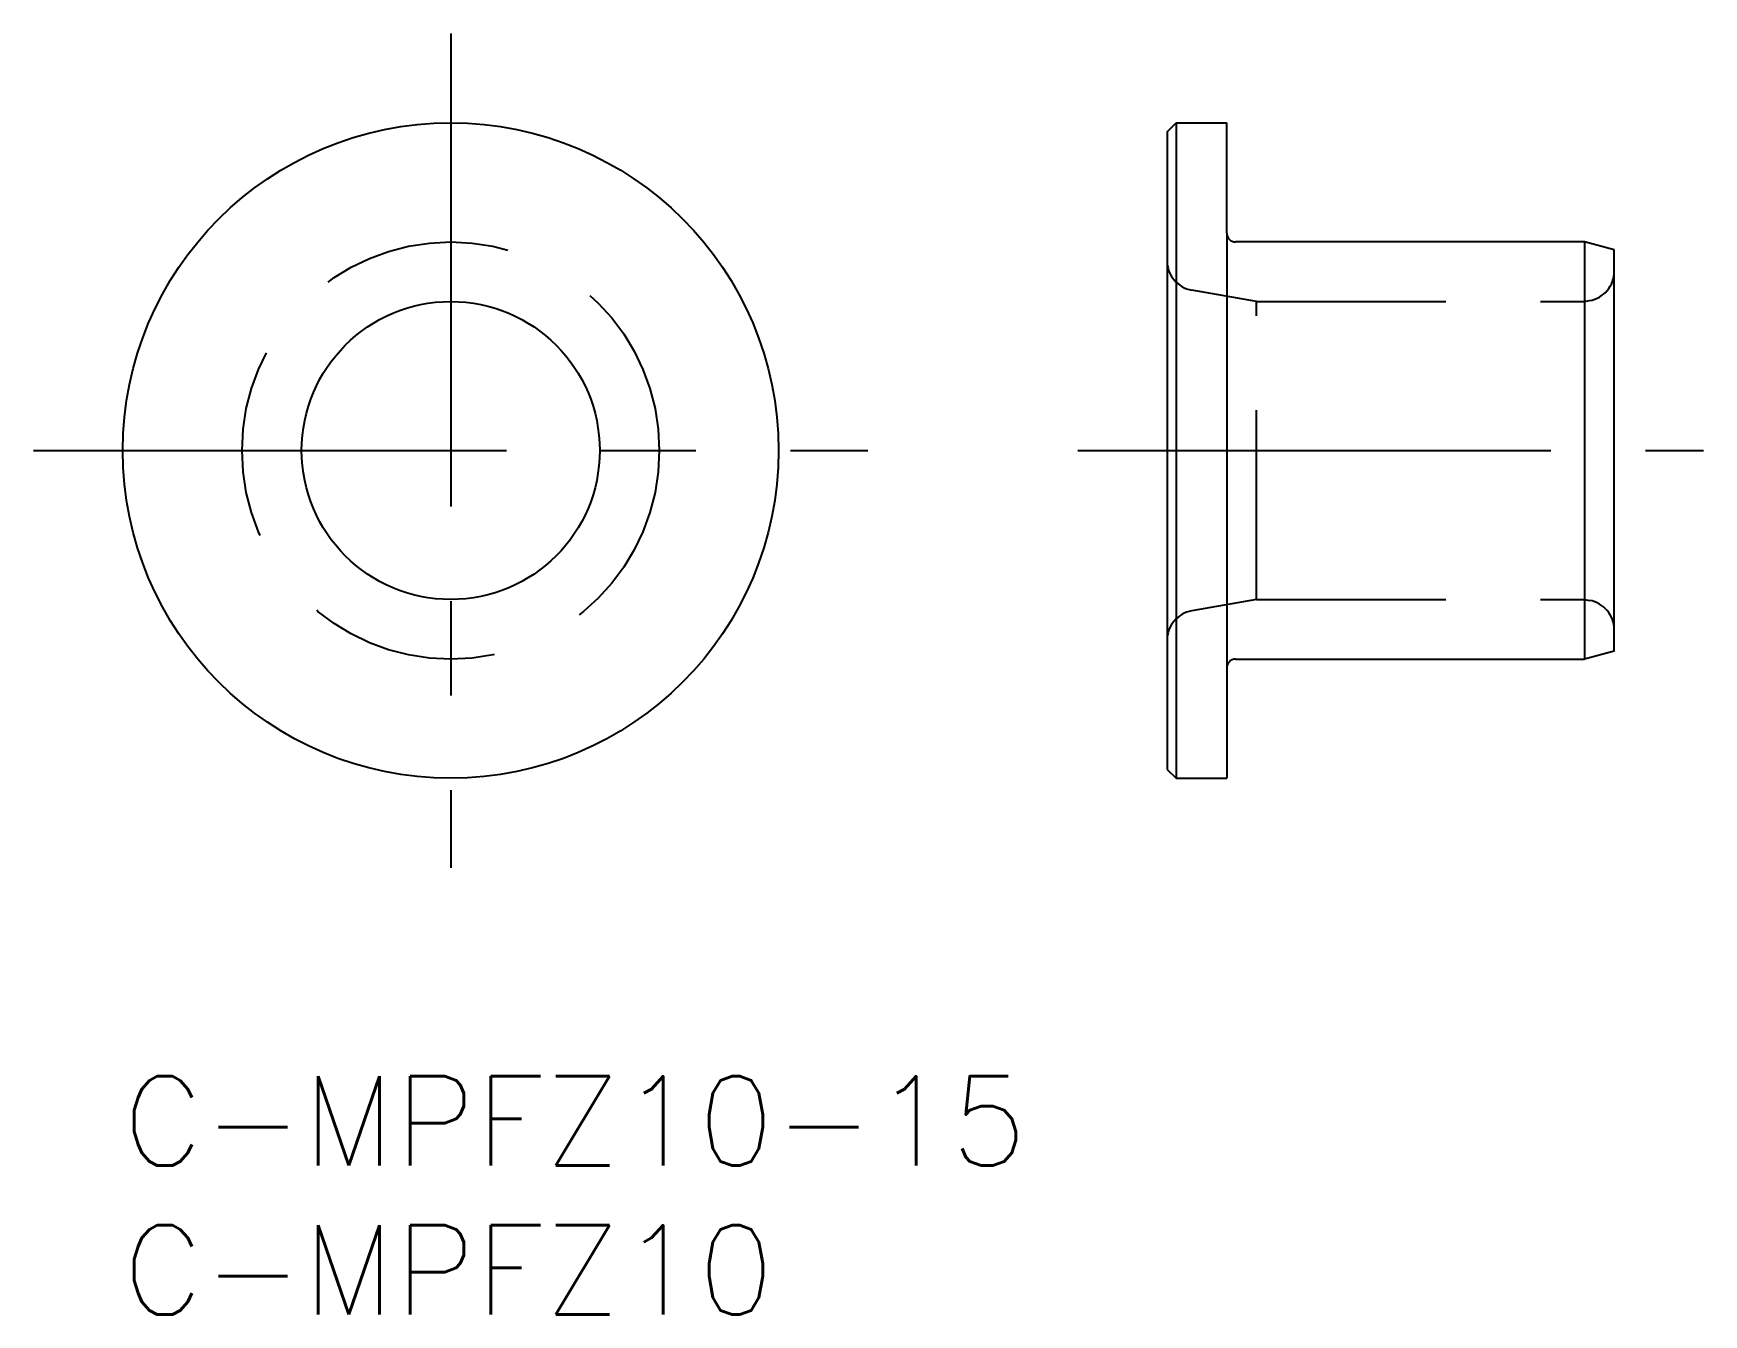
# Model space of a CAD drawing. Extents: x -3 to 53, y -8 to 35.
import ezdxf

# ---------------------------------------------------------------- set-up
doc = ezdxf.new("R2010")
doc.units = 0
doc.header["$LTSCALE"] = 0.5
doc.linetypes.add('CENTER', pattern=[50.8, 31.75, -6.35, 6.35, -6.35])
doc.linetypes.add('DASHED', pattern=[19.05, 12.7, -6.35])
for name, color, linetype in [('MSM_CENTER', 1, 'CENTER'), ('MSM_CONTINUOUS', 7, 'CONTINUOUS'), ('MSM_DASHED', 4, 'DASHED'), ('MSM_PART_NUMBER', 7, 'CONTINUOUS')]:
    doc.layers.add(name, color=color, linetype=linetype)
doc.styles.get("Standard").update_dxf_attribs({"font": 'txt.shx', "height": 1, "bigfont": 'bigfont.shx'})

# ---------------------------------------------------------------- blocks, each defined once
blk = doc.blocks.new('*U23')
at = {"layer": 'MSM_PART_NUMBER'}
blk.add_text('C-MPFZ10-15', height=3, dxfattribs=at).set_placement((0, -3))
blk = doc.blocks.new('*U24')
at = {"layer": 'MSM_PART_NUMBER'}
blk.add_text('C-MPFZ10', height=3, dxfattribs=at).set_placement((0, -8))

msp = doc.modelspace()

# ---------------------------------------------------------------- linework, layer by layer
at = {"layer": 'MSM_CENTER'}
for p, q in [((11, 35), (11, 7)), ((-3, 21), (25, 21)), ((32.036, 21), (53.036, 21))]:
    msp.add_line(p, q, dxfattribs=at)
at = {"layer": 'MSM_CONTINUOUS'}
for p, q in [((35.036, 31.7), (35.336, 32)), ((35.336, 32), (35.336, 10)), ((35.336, 32), (37.036, 32)), ((37.036, 28.3), (37.036, 32)), ((35.036, 31.7), (35.036, 10.3)), ((37.036, 28.3), (37.036, 13.7)), ((49.036, 28), (37.336, 28)), ((49.036, 28), (49.036, 14)), ((50.036, 27.732), (49.036, 28)), ((50.036, 14.268), (50.036, 27.732)), ((50.036, 14.268), (49.036, 14)), ((37.036, 13.7), (37.036, 10)), ((37.336, 14), (49.036, 14)), ((35.036, 10.3), (35.336, 10)), ((35.336, 10), (37.036, 10))]:
    msp.add_line(p, q, dxfattribs=at)
for radius in [11, 5]:
    msp.add_circle((11, 21), radius, dxfattribs=at)
for centre, start, end in [((37.336, 28.3), 180, 270), ((37.336, 13.7), 90, 180)]:
    msp.add_arc(centre, 0.3, start, end, dxfattribs=at)
at = {"layer": 'MSM_DASHED'}
for p, q in [((38.036, 26), (35.862, 26.383)), ((38.036, 26), (49.036, 26)), ((38.036, 16), (38.036, 26)), ((49.036, 26), (49.209, 26.031)), ((49.036, 26), (49.036, 16)), ((38.036, 16), (35.862, 15.617)), ((38.036, 16), (49.036, 16)), ((49.036, 16), (49.209, 15.969))]:
    msp.add_line(p, q, dxfattribs=at)
msp.add_circle((11, 21), 7, dxfattribs=at)
for centre, start, end in [((36.036, 27.368), 180, 260), ((49.036, 27.015), 280, 0), ((49.036, 14.985), 0, 80), ((36.036, 14.632), 100, 180)]:
    msp.add_arc(centre, 1, start, end, dxfattribs=at)

# ---------------------------------------------------------------- block references
at = {"layer": 'MSM_PART_NUMBER'}
for name in ['*U23', '*U24']:
    msp.add_blockref(name, (0, 0), dxfattribs=at)

doc.saveas('drawing.dxf')
